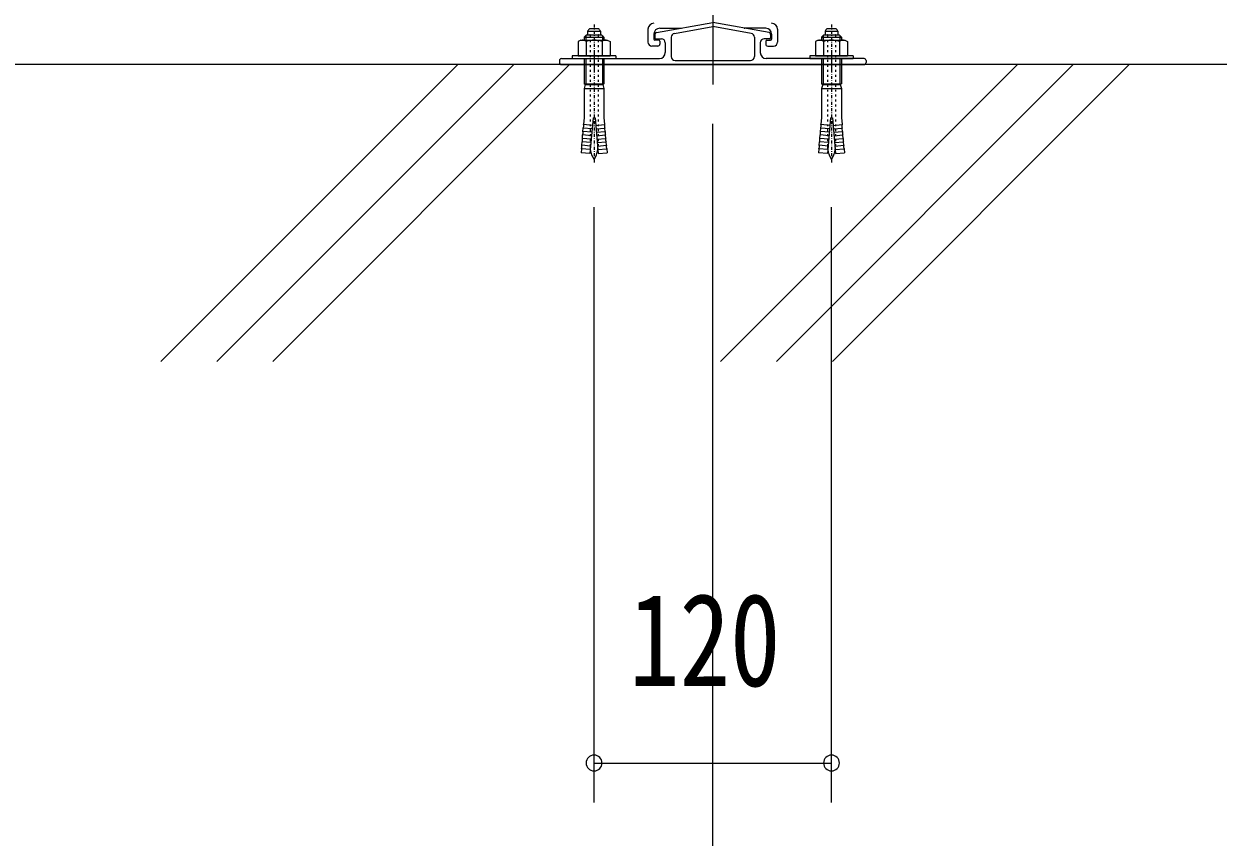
# Model space of a CAD drawing. Units: millimetres, scale not verified. Extents: x -5740 to 5740, y -4020 to 4020.
# Drawn here: x 3932 to 4536, y -2591 to -2180 of the extents above; entities that cross this region are included whole.
import ezdxf
from ezdxf.enums import TextEntityAlignment as Align

# ---------------------------------------------------------------- set-up
doc = ezdxf.new("R2010")
doc.units = ezdxf.units.MM
doc.header["$LTSCALE"] = 10
for name, pattern in [('USER2', [10, 4, -6]), ('USER3', [13, 6, -3, 1, -3]), ('USER4', [24, 12, -5, 2, -5]), ('USER5', [25, 6, -5, 2, -5, 2, -5])]:
    doc.linetypes.add(name, pattern=pattern)
for name, color, linetype, lineweight in [('0-0_0', 7, 'Continuous', 18), ('0-1_0-0SHITUMEI', 4, 'Continuous', 18), ('0-3_2ラック-03BODL', 7, 'Continuous', 18), ('0-5_2ラック-43THIN', 4, 'Continuous', 18), ('0-6_2ラック-53DIM', 7, 'Continuous', 18), ('0-D_2ラック-E自転車奥', 6, 'USER5', 18), ('0-E_2ラック-F寸法', 3, 'Continuous', 18)]:
    doc.layers.add(name, color=color, linetype=linetype, lineweight=lineweight)
doc.styles.add('ＭＳ ゴシック', font='')
doc.styles.get('ＭＳ ゴシック').set_extended_font_data('MS Gothic')

# ---------------------------------------------------------------- blocks, each defined once
blk = doc.blocks.new('C-10x60L_3')
at = {"layer": '0-1_0-0SHITUMEI'}
for p, q in [((-374.8, 268), (-342.8, 323.3)), ((-374.8, -268), (-374.8, 268)), ((-342.8, 323.3), (-54.8, 323.3)), ((-54.8, 440), (-54.8, -440)), ((-54.8, 440), (0, 440)), ((-54.8, -323.3), (-54.8, 323.3)), ((0, -440), (0, 440)), ((1752.1, 249), (1682.4, 242.9)), ((1698.1, 63.6), (1682.4, 242.9)), ((1767.8, 69.7), (1752.1, 249)), ((1821.9, 255.1), (1901.6, 262.1)), ((1837.6, 75.8), (1821.9, 255.1)), ((1917.3, 82.8), (1901.6, 262.1)), ((-608, -88), (-608, 88)), ((-551.1, -130), (-551.1, 130)), ((-551.1, 130), (-488, 130)), ((-480, 152), (-432, 200)), ((-480, -152), (-480, 152)), ((-480, -122), (-480, 122)), ((-464.5, 167.5), (-374.8, 167.5)), ((-432, -200), (-432, 200)), ((-432, 200), (-374.8, 200)), ((-342.8, 161.7), (-54.8, 161.7)), ((0, 200), (507.1, 200)), ((0, 167.5), (507.1, 167.5)), ((507.1, -200), (507.1, 200)), ((520, 177.6), (507.1, 200)), ((507.1, 167.5), (520, 177.6)), ((520, 177.6), (603.6, 200)), ((520, -177.6), (520, 177.6)), ((603.6, -200), (603.6, 200)), ((603.6, 200), (1192.1, 200)), ((1192.1, 200), (1333.7, 212.4)), ((1200, 20), (1917.3, 82.8)), ((1200, -20), (1200, 20)), ((1349.4, 33.1), (1333.7, 212.4)), ((1473.2, 224.6), (1403.5, 218.5)), ((1419.2, 39.2), (1403.5, 218.5)), ((1488.9, 45.3), (1473.2, 224.6)), ((1612.7, 236.8), (1542.9, 230.7)), ((1558.6, 51.4), (1542.9, 230.7)), ((1628.4, 57.5), (1612.7, 236.8)), ((-551.1, -130), (-488, -130)), ((-480, -152), (-432, -200)), ((-464.5, -167.5), (-374.8, -167.5)), ((-432, -200), (-374.8, -200)), ((-342.8, -161.7), (-54.8, -161.7)), ((0, -167.5), (507.1, -167.5)), ((0, -200), (507.1, -200)), ((507.1, -167.5), (520, -177.6)), ((520, -177.6), (507.1, -200)), ((520, -177.6), (603.6, -200)), ((603.6, -200), (1192.1, -200)), ((1192.1, -200), (1333.7, -212.4)), ((1200, -20), (1917.3, -82.8)), ((1349.4, -33.1), (1333.7, -212.4)), ((1419.2, -39.2), (1403.5, -218.5)), ((1473.2, -224.6), (1403.5, -218.5)), ((1488.9, -45.3), (1473.2, -224.6)), ((1558.6, -51.4), (1542.9, -230.7)), ((1612.7, -236.8), (1542.9, -230.7)), ((1628.4, -57.5), (1612.7, -236.8)), ((1698.1, -63.6), (1682.4, -242.9)), ((1767.8, -69.7), (1752.1, -249)), ((1837.6, -75.8), (1821.9, -255.1)), ((1917.3, -82.8), (1901.6, -262.1)), ((-374.8, -268), (-342.8, -323.3)), ((-342.8, -323.3), (-54.8, -323.3)), ((-54.8, -440), (0, -440)), ((1752.1, -249), (1682.4, -242.9)), ((1821.9, -255.1), (1901.6, -262.1))]:
    blk.add_line(p, q, dxfattribs=at)
at = {"layer": '0-1_0-0SHITUMEI', "linetype": 'USER3'}
blk.add_line((-688, 0), (2120, 0), dxfattribs=at)
at = {"layer": '0-1_0-0SHITUMEI', "linetype": 'USER2'}
for p, q in [((-472, 80), (1774.7, 80)), ((-472, -80), (1774.7, -80))]:
    blk.add_line(p, q, dxfattribs=at)
at = {"layer": '0-1_0-0SHITUMEI'}
for centre, radius, start, end in [((-256.5, 242.5), 118.2, 180.014, 223.119), ((1639.4, 333.2), 100, 254.513, 295.487), ((1778.8, 345.4), 100, 254.513, 295.487), ((-499.1, 0), 140, 111.787, 141.055), ((-488, 122), 8, 0, 90), ((-472, 88), 8, 180, 270), ((50.3, 0), 425.1, 157.649, 202.351), ((1360.4, 308.8), 100, 254.513, 295.487), ((1499.9, 321), 100, 254.513, 295.487), ((1774.7, -400), 480, 56.443, 82.426), ((-499.1, 0), 140, 218.945, 248.213), ((-488, -122), 8, 270, 0), ((-472, -88), 8, 90, 180), ((-256.5, -242.5), 118.2, 136.881, 179.986), ((1360.4, -308.8), 100, 64.513, 105.487), ((1499.9, -321), 100, 64.513, 105.487), ((1639.4, -333.2), 100, 64.513, 105.487), ((1774.7, 400), 480, 277.574, 303.557), ((1778.8, -345.4), 100, 64.513, 105.487)]:
    blk.add_arc(centre, radius, start, end, dxfattribs=at)
at = {"layer": '0-1_0-0SHITUMEI', "linetype": 'USER2'}
for centre, start, end in [((1774.7, -400), 82.426, 90), ((1774.7, 400), 270, 277.574)]:
    blk.add_arc(centre, 480, start, end, dxfattribs=at)
blk = doc.blocks.new('ccrh')
at = {"layer": '0-6_2ラック-53DIM'}
for p, q in [((10187.57, 2036.75), (10187.57, 2030.25)), ((10190.57, 2034.25), (10190.57, 2031.75)), ((10191.9, 2035.06), (10220.32, 2040.07)), ((10193.57, 2037.25), (10204.11, 2037.25)), ((10200.97, 2034.63), (10220.32, 2038.04)), ((10248.74, 2035.06), (10220.32, 2040.07)), ((10239.67, 2034.63), (10220.32, 2038.04)), ((10247.07, 2037.25), (10236.53, 2037.25)), ((10250.07, 2034.25), (10250.07, 2031.75)), ((10253.07, 2036.75), (10253.07, 2030.25)), ((10192.57, 2028.25), (10189.57, 2028.25)), ((10191.07, 2034.08), (10191.07, 2032.41)), ((10193.07, 2031.25), (10191.07, 2031.25)), ((10191.57, 2031.91), (10194.32, 2031.91)), ((10193.57, 2030.75), (10193.57, 2029.25)), ((10196.32, 2029.91), (10196.32, 2024.91)), ((10199.32, 2032.66), (10199.32, 2022.91)), ((10241.32, 2032.66), (10241.32, 2022.91)), ((10244.32, 2029.91), (10244.32, 2024.91)), ((10249.07, 2031.91), (10246.32, 2031.91)), ((10247.07, 2030.75), (10247.07, 2029.25)), ((10247.57, 2031.25), (10249.57, 2031.25)), ((10248.07, 2028.25), (10251.07, 2028.25)), ((10249.57, 2034.08), (10249.57, 2032.41)), ((10142.82, 2020.91), (10142.82, 2019.91)), ((10143.82, 2021.91), (10193.32, 2021.91)), ((10143.82, 2018.91), (10296.82, 2018.91)), ((10201.32, 2020.91), (10239.32, 2020.91)), ((10296.82, 2021.91), (10247.32, 2021.91)), ((10297.82, 2020.91), (10297.82, 2019.91))]:
    blk.add_line(p, q, dxfattribs=at)
at = {"layer": '0-6_2ラック-53DIM', "color": 4, "linetype": 'USER4'}
for p, q in [((10160.32, 2024.91), (10160.32, 2014.91)), ((10280.32, 2024.91), (10280.32, 2014.91))]:
    blk.add_line(p, q, dxfattribs=at)
at = {"layer": '0-6_2ラック-53DIM'}
for centre, radius, start, end in [((10190.57, 2036.75), 3, 90, 180), ((10193.57, 2034.25), 3, 90, 180), ((10192.07, 2034.08), 1, 100, 180), ((10201.32, 2032.66), 2, 100, 180), ((10204.11, 2039.25), 2, 270, 280), ((10236.53, 2039.25), 2, 260, 270), ((10239.32, 2032.66), 2, 0, 80), ((10247.07, 2034.25), 3, 0, 90), ((10248.57, 2034.08), 1, 0, 80), ((10250.07, 2036.75), 3, 0, 90), ((10189.57, 2030.25), 2, 180, 270), ((10191.07, 2031.75), 0.5, 180, 270), ((10191.57, 2032.41), 0.5, 180, 270), ((10192.57, 2029.25), 1, 270, 0), ((10193.07, 2030.75), 0.5, 0, 90), ((10194.32, 2029.91), 2, 0, 90), ((10246.32, 2029.91), 2, 90, 180), ((10247.57, 2030.75), 0.5, 90, 180), ((10248.07, 2029.25), 1, 180, 270), ((10249.07, 2032.41), 0.5, 270, 0), ((10249.57, 2031.75), 0.5, 270, 0), ((10251.07, 2030.25), 2, 270, 0), ((10193.32, 2024.91), 3, 270, 0), ((10201.32, 2022.91), 2, 180, 270), ((10239.32, 2022.91), 2, 270, 0), ((10247.32, 2024.91), 3, 180, 270), ((10143.82, 2020.91), 1, 90, 180), ((10143.82, 2019.91), 1, 180, 270), ((10296.82, 2020.91), 1, 0, 90), ((10296.82, 2019.91), 1, 270, 0)]:
    blk.add_arc(centre, radius, start, end, dxfattribs=at)
at = {"layer": '0-D_2ラック-E自転車奥', "color": 3, "linetype": 'USER4'}
blk.add_line((10220.32, 2126.92), (10220.32, 2008.91), dxfattribs=at)
at = {"layer": '0-6_2ラック-53DIM', "xscale": 0.025, "yscale": 0.025, "rotation": 270}
for p in [(10160.32, 2021.91), (10280.32, 2021.91)]:
    blk.add_blockref('C-10x60L_3', p, dxfattribs=at)

msp = doc.modelspace()

# ---------------------------------------------------------------- linework, layer by layer
at = {"layer": '0-3_2ラック-03BODL'}
msp.add_line((4915.32, -2200.95), (1235.32, -2200.95), dxfattribs=at)
at = {"layer": '0-5_2ラック-43THIN'}
for p, q in [((4001.41, -2350.95), (4151.41, -2200.95)), ((4029.69, -2350.95), (4179.69, -2200.95)), ((4057.97, -2350.95), (4207.97, -2200.95)), ((4284.25, -2350.95), (4434.25, -2200.95)), ((4312.53, -2350.95), (4462.53, -2200.95)), ((4340.82, -2350.95), (4490.82, -2200.95))]:
    msp.add_line(p, q, dxfattribs=at)
at = {"layer": '0-E_2ラック-F寸法'}
for p, q in [((4280.32, -2713.71), (4280.32, -2230.95)), ((4220.32, -2573.71), (4220.32, -2272.95)), ((4340.32, -2573.71), (4340.32, -2272.95)), ((4220.32, -2553.71), (4340.32, -2553.71))]:
    msp.add_line(p, q, dxfattribs=at)
for centre, start, end in [((4220.32, -2553.71), 0, 180), ((4340.32, -2553.71), 0, 180), ((4220.32, -2553.71), 180, 0), ((4340.32, -2553.71), 180, 0)]:
    msp.add_arc(centre, 4, start, end, dxfattribs=at)

# ---------------------------------------------------------------- block references
at = {"layer": '0-0_0'}
msp.add_blockref('ccrh', (-5940, -4219.87), dxfattribs=at)

# ---------------------------------------------------------------- texts
at = {"layer": '0-E_2ラック-F寸法', "color": 7, "style": 'ＭＳ ゴシック', "width": 0.8}
msp.add_text('120', height=46.89, dxfattribs=at).set_placement((4238, -2528.91), align=Align.BOTTOM_LEFT)

doc.saveas('drawing.dxf')
